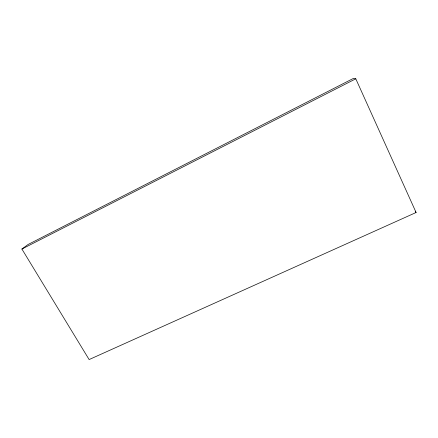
<?xml version="1.0" encoding="UTF-8"?>
<svg xmlns="http://www.w3.org/2000/svg" width="438" height="438" viewBox="0 0 438 438"><rect width="100%" height="100%" fill="white"/><g stroke="black" fill="none" stroke-linecap="round" stroke-linejoin="round"><path stroke-width="0.66" d="M21.9 249.047L28.07 244.492L353.384 78.435L355.793 78.807L416.1 212.501L89.128 359.565L21.9 249.047L355.793 78.807M415.229 211.62L416.1 212.501"/></g></svg>
